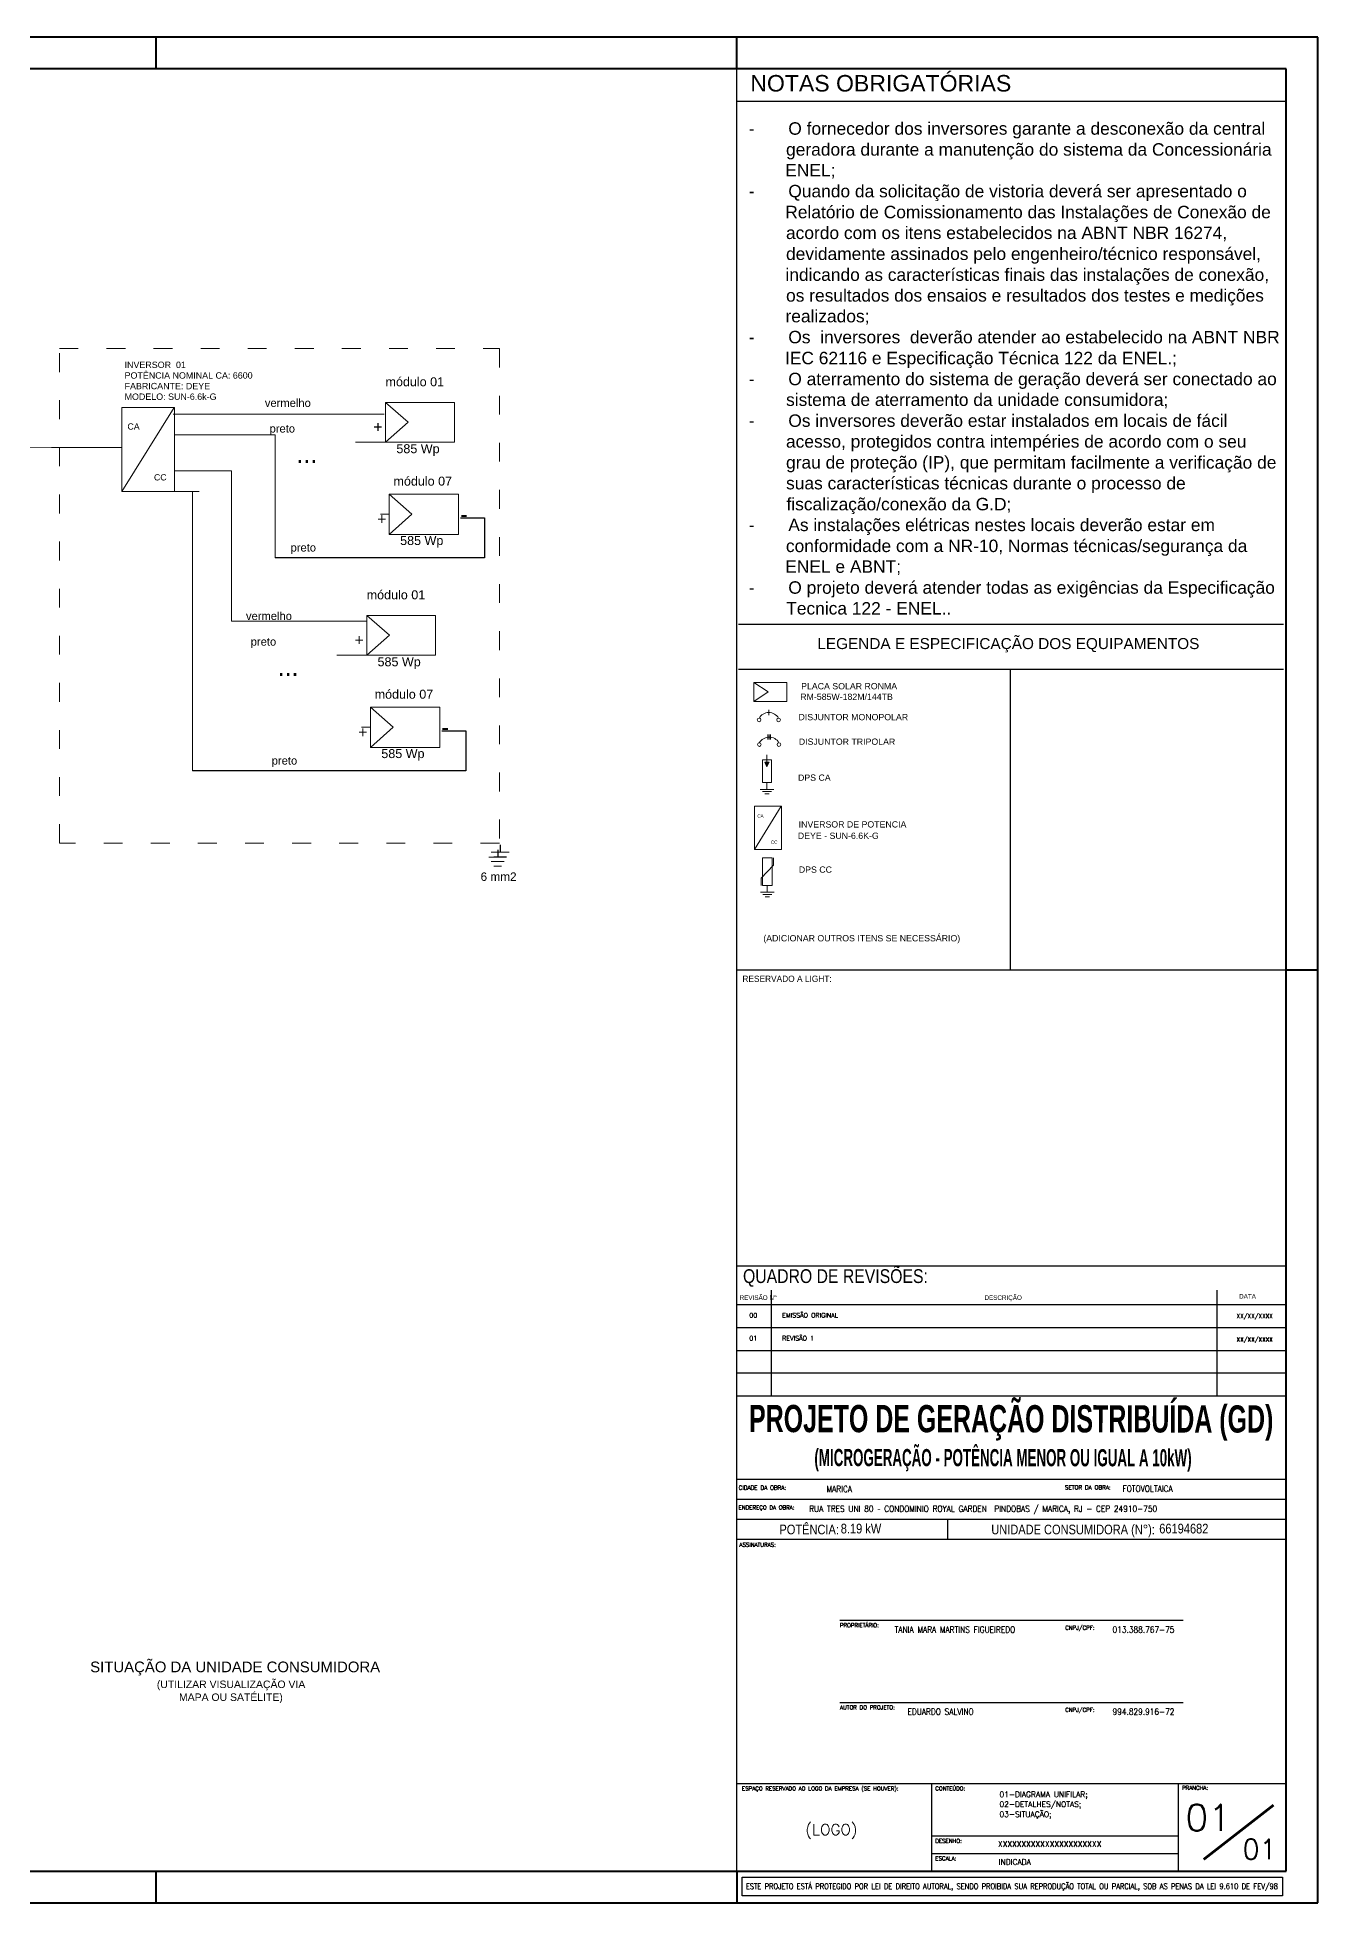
# Model space of a CAD drawing. Header units: metres. Extents: x 95 to 20660, y -9458 to 7254.
# Drawn here: x 528 to 936, y -8045 to -7451 of the extents above; entities that cross this region are included whole.
import ezdxf
from ezdxf.enums import TextEntityAlignment as Align

# ---------------------------------------------------------------- set-up
doc = ezdxf.new("R2010")
doc.units = ezdxf.units.M
doc.linetypes.add('ACAD_ISO03W100', pattern=[30, 12, -18])
doc.layers.get('0').update_dxf_attribs({"color": 4, "lineweight": 18})
for name, color, linetype, lineweight in [('CARIMBO EXT', 140, 'Continuous', 30), ('CARIMBO INT', 140, 'Continuous', 25), ('DETALHES_CTR25', 7, 'Continuous', 13), ('LINHA DE CHAMADA', 1, 'Continuous', 18), ('PDF_Text', 7, 'Continuous', 15), ('PDF_UNIFILAR', 7, 'Continuous', 15), ('PRANCHA EXT', 7, 'Continuous', 40), ('PRANCHA INT', 7, 'Continuous', 40), ('SIMBOLO', 1, 'Continuous', 18), ('TEXTO CAR1', 7, 'Continuous', 25), ('TEXTO CAR2', 7, 'Continuous', 18), ('TXT-02', 7, 'Continuous', 20), ('TXT-05', 7, 'Continuous', 20), ('WY-ELE-DIAGRAMA', 2, 'Continuous', 18), ('WY-ELE-DIAGRAMAS-TEXTO', 2, 'Continuous', 18)]:
    doc.layers.add(name, color=color, linetype=linetype, lineweight=lineweight)
doc.layers.add('PDF_DIAGRAMA', color=92, linetype='Continuous', lineweight=15, true_color=0x00dd00)
doc.styles.add('arial', font='arial.ttf')
doc.styles.add('MtXpl_Swis721_Cn_BT', font='swissc.ttf')
doc.styles.add('PDF Arial', font='arial.ttf')
doc.styles.add('ROMANS', font='romans.shx', dxfattribs={"width": 0.87})
doc.styles.add('SANSSERIFBOLD', font='sasb____.pfb', dxfattribs={"width": 2})
doc.styles.add('STANDARD-0.1', font='arial.ttf', dxfattribs={"height": 0.1})
doc.styles.add('Style-Arial', font='arial.ttf')
doc.styles.add('TECNICO', font='')
doc.styles.get('TECNICO').set_extended_font_data('Dauphin')

msp = doc.modelspace()

# ---------------------------------------------------------------- hatches: boundary and pattern name
at = {"lineweight": 9}
msp.add_hatch(color=7, dxfattribs=at).paths.add_polyline_path([(759.47, -7681.61), (760.91, -7681.61), (760.19, -7683.05)])

# ---------------------------------------------------------------- linework, layer by layer
at = {"color": 7, "lineweight": 20}
for p, q in [((603.56, -7577.39), (571.48, -7577.39)), ((603.56, -7616.5), (603.56, -7577.39)), ((638.69, -7579.71), (629.17, -7579.71)), ((571.48, -7588.79), (589.67, -7588.79)), ((589.67, -7588.79), (589.67, -7633.08)), ((571.48, -7595.37), (579.34, -7595.37)), ((577.22, -7684.34), (577.22, -7595.37)), ((589.67, -7633.08), (589.67, -7636.72)), ((589.67, -7636.72), (632.69, -7636.72)), ((632.69, -7647.56), (623.17, -7647.56))]:
    msp.add_line(p, q, dxfattribs=at)
at = {"color": 7, "lineweight": 9}
for p in [(755.97, -7656.2), (755.97, -7662.22)]:
    msp.add_line(p, (760.56, -7659.21), dxfattribs=at)
at = {"color": 7, "linetype": 'Continuous', "lineweight": 9}
for p, q in [((760.19, -7682.08), (760.19, -7679.2)), ((758.03, -7690.25), (762.35, -7690.25)), ((758.75, -7690.97), (761.63, -7690.97)), ((759.47, -7691.69), (760.91, -7691.69)), ((760.19, -7690.25), (760.19, -7688.09)), ((760.29, -7723.01), (760.29, -7720.85)), ((758.13, -7723.01), (762.45, -7723.01)), ((758.85, -7723.73), (761.73, -7723.73)), ((759.57, -7724.45), (761.01, -7724.45))]:
    msp.add_line(p, q, dxfattribs=at)
at = {"color": 7, "linetype": 'ACAD_ISO03W100', "lineweight": 9, "ltscale": 0.5}
msp.add_lwpolyline([(674.96, -7707.35), (534.82, -7707.35), (534.82, -7549.89), (674.96, -7549.89)], close=True, dxfattribs=at)
at = {"color": 7, "lineweight": 9}
for points in [[(660.65, -7579.71), (660.65, -7567), (638.69, -7567), (638.69, -7579.71)], [(661.96, -7609.05), (661.96, -7596.24), (639.9, -7596.24), (639.9, -7609.05)], [(654.65, -7647.56), (654.65, -7634.85), (632.69, -7634.85), (632.69, -7647.56)], [(755.97, -7656.2), (755.97, -7662.22), (766.54, -7662.22), (766.54, -7656.2)], [(655.96, -7676.89), (655.96, -7664.08), (633.89, -7664.08), (633.89, -7676.89)]]:
    msp.add_lwpolyline(points, close=True, dxfattribs=at)
for points in [[(638.69, -7579.71), (645.91, -7573.31), (638.69, -7567)], [(639.9, -7609.05), (647.12, -7602.64), (639.9, -7596.24)], [(632.69, -7647.56), (639.91, -7641.15), (632.69, -7634.85)], [(633.89, -7676.89), (641.11, -7670.48), (633.89, -7664.08)]]:
    msp.add_lwpolyline(points, dxfattribs=at)
at = {"color": 7, "linetype": 'Continuous', "lineweight": 9}
for points in [[(758.75, -7688.09), (758.75, -7680.89), (761.63, -7680.89), (761.63, -7688.09)], [(759.47, -7681.61), (760.91, -7681.61), (760.19, -7683.05)]]:
    msp.add_lwpolyline(points, close=True, dxfattribs=at)
for centre in [(757.67, -7668.14), (763.9, -7668.14), (757.76, -7675.96), (763.99, -7675.96)]:
    msp.add_circle(centre, 0.584, dxfattribs=at)
at = {"color": 7, "lineweight": 9}
for centre in [(760.8, -7669.36), (760.89, -7677.17)]:
    msp.add_arc(centre, 3.58, 30.11933, 151.34184, dxfattribs=at)
at = {"layer": 'CARIMBO EXT', "color": 7}
for p, q in [((750.61, -8034.76), (750.61, -7460.76)), ((750.61, -7471.15), (925.61, -7471.15)), ((751.11, -7637.69), (924.74, -7637.69)), ((751.11, -7651.95), (924.74, -7651.95)), ((837.63, -7651.95), (837.63, -7747.76)), ((750.61, -7747.76), (925.61, -7747.76)), ((750.61, -7841.92), (925.61, -7841.92)), ((761.57, -7849.71), (761.57, -7883.49)), ((903.53, -7849.71), (903.53, -7883.49)), ((750.61, -7854.26), (925.61, -7854.26)), ((750.61, -7861.57), (925.61, -7861.57)), ((750.61, -7868.88), (925.61, -7868.88)), ((925.61, -7876.18), (750.61, -7876.18)), ((925.61, -7883.49), (750.61, -7883.49)), ((925.61, -7910.02), (750.61, -7910.02)), ((925.61, -7916.37), (750.61, -7916.37)), ((925.61, -7922.71), (750.61, -7922.71)), ((817.68, -7922.71), (817.68, -7929.06)), ((925.61, -7929.06), (750.61, -7929.06)), ((925.61, -8006.94), (750.61, -8006.94)), ((812.6, -8006.94), (812.6, -8034.72)), ((891.17, -8006.94), (891.17, -8034.72)), ((891.17, -8023.61), (812.6, -8023.61)), ((891.17, -8029.17), (812.6, -8029.17))]:
    msp.add_line(p, q, dxfattribs=at)
msp.add_lwpolyline([(752.28, -8042.56), (752.28, -8036.63), (924.36, -8036.63), (924.36, -8042.56)], close=True, dxfattribs=at)
at = {"layer": 'CARIMBO INT', "color": 7}
for p, q in [((892.79, -7954.93), (783.43, -7954.93)), ((892.79, -7981.08), (783.43, -7981.08))]:
    msp.add_line(p, q, dxfattribs=at)
at = {"layer": 'LINHA DE CHAMADA', "color": 7, "lineweight": 9}
for p, q in [((571.03, -7570.72), (638.25, -7570.8)), ((490.58, -7581.46), (537.48, -7581.43)), ((532.25, -7581.41), (554.7, -7581.41))]:
    msp.add_line(p, q, dxfattribs=at)
for points in [[(637.05, -7602.64), (639.9, -7602.64)], [(631.05, -7670.48), (633.89, -7670.48)]]:
    msp.add_lwpolyline(points, dxfattribs=at)
at = {"layer": 'PDF_DIAGRAMA', "color": 7, "lineweight": 0}
for points in [[(671.57, -7711.8), (677.27, -7711.8)], [(672.39, -7710.27), (678.08, -7710.27)], [(672.39, -7713.22), (676.45, -7713.22)], [(673.2, -7711.69), (677.27, -7711.69)], [(673.2, -7714.74), (675.64, -7714.74)], [(674.01, -7713.22), (676.45, -7713.22)]]:
    msp.add_lwpolyline(points, dxfattribs=at)
at = {"layer": 'PDF_UNIFILAR', "color": 7, "lineweight": 25}
for points in [[(662.62, -7603.74), (670.25, -7603.74), (670.25, -7616.5), (603.56, -7616.5), (603.56, -7616.5), (603.56, -7616.5)], [(656.62, -7671.59), (664.25, -7671.59), (664.25, -7684.34), (577.22, -7684.34), (577.22, -7684.34), (577.22, -7684.34)], [(674.42, -7709.46), (674.42, -7711.8)], [(675.23, -7707.93), (675.23, -7710.27)]]:
    msp.add_lwpolyline(points, dxfattribs=at)
at = {"layer": 'PRANCHA EXT'}
for p, q in [((935.61, -7450.76), (94.61, -7450.76)), ((94.61, -8044.76), (935.61, -8044.76))]:
    msp.add_line(p, q, dxfattribs=at)
at = {"layer": 'PRANCHA EXT', "color": 7}
msp.add_line((935.61, -8044.76), (935.61, -7450.76), dxfattribs=at)
at = {"layer": 'PRANCHA INT'}
for p, q in [((565.61, -7460.76), (565.61, -7450.76)), ((925.61, -7460.76), (119.61, -7460.76)), ((119.61, -8034.76), (925.61, -8034.76)), ((565.61, -8044.76), (565.61, -8034.76))]:
    msp.add_line(p, q, dxfattribs=at)
at = {"layer": 'PRANCHA INT', "color": 7}
for p, q in [((750.61, -7460.76), (750.61, -7450.76)), ((925.61, -8034.76), (925.61, -7460.76)), ((925.61, -7747.76), (935.61, -7747.76)), ((750.61, -8034.76), (750.61, -8044.76))]:
    msp.add_line(p, q, dxfattribs=at)
at = {"layer": 'SIMBOLO', "color": 7, "lineweight": 9}
msp.add_line((762.24, -7714.37), (758.35, -7718.57), dxfattribs=at)
at = {"layer": 'SIMBOLO', "color": 7, "linetype": 'ByBlock', "lineweight": 9}
for p, q in [((758.77, -7720.85), (758.77, -7712.09)), ((758.77, -7712.09), (761.82, -7712.09)), ((761.82, -7712.09), (761.82, -7720.85)), ((762.24, -7714.37), (762.24, -7712.09)), ((758.35, -7720.85), (758.35, -7718.57)), ((758.77, -7720.85), (761.82, -7720.85))]:
    msp.add_line(p, q, dxfattribs=at)
at = {"layer": 'TEXTO CAR2', "color": 7, "const_width": 0.847}
msp.add_lwpolyline([(899.29, -8030.99), (921.55, -8013.68)], dxfattribs=at)
at = {"layer": 'WY-ELE-DIAGRAMA', "color": 7, "lineweight": 9}
for p, q in [((554.7, -7595.37), (571.35, -7568.66)), ((760.79, -7664.97), (760.79, -7666.57)), ((760.45, -7672.79), (760.45, -7674.39)), ((760.87, -7672.79), (760.87, -7674.39)), ((761.3, -7672.79), (761.3, -7674.39)), ((756.19, -7709.36), (764.75, -7695.62))]:
    msp.add_line(p, q, dxfattribs=at)
for points in [[(554.7, -7568.66), (571.48, -7568.66), (571.48, -7595.37), (554.7, -7595.37)], [(756.19, -7695.62), (764.81, -7695.62), (764.81, -7709.36), (756.19, -7709.36)]]:
    msp.add_lwpolyline(points, close=True, dxfattribs=at)

# ---------------------------------------------------------------- texts
at = {"layer": 'DETALHES_CTR25', "color": 7, "style": 'SANSSERIFBOLD'}
for s, height, rotation, width, p, p2 in [('PROJETO DE GERAÇÃO DISTRIBUÍDA (GD)', 8.6845, 359.94912, 0.667616, (754.47, -7894.92), (921.49, -7895.07)), ('(MICROGERAÇÃO - POTÊNCIA MENOR OU IGUAL A 10kW)', 5.4712, 359.95544, 0.567303, (775.3, -7905.74), (895.46, -7905.83))]:
    msp.add_text(s, height=height, rotation=rotation, dxfattribs=dict(at, width=width)).set_placement(p, p2, align=Align.FIT)
at = {"layer": 'PDF_Text', "color": 7, "attachment_point": 7, "style": 'PDF Arial'}
for s, insert, char_height in [('+', (634.83, -7576.59), 3.58), ('...', (610.32, -7586.28), 5.72), ('+', (636.03, -7605.93), 3.58), ('-', (662.49, -7605.17), 5.15), ('+', (628.83, -7644.44), 3.58), ('...', (604.32, -7654.12), 5.72), ('+', (630.03, -7673.77), 3.58), ('-', (656.49, -7673.02), 5.15)]:
    msp.add_mtext(s, dxfattribs=dict(at, insert=insert, char_height=char_height))
at = {"layer": 'TEXTO CAR1', "color": 7, "lineweight": 9, "style": 'Style-Arial'}
for s, height, p in [('NOTAS OBRIGATÓRIAS', 5.25, (754.89, -7468.02)), ('LEGENDA E ESPECIFICAÇÃO DOS EQUIPAMENTOS', 3.5, (776.22, -7645.57)), ('PLACA SOLAR RONMA', 2, (771.07, -7658.39)), ('RM-585W-182M/144TB', 2, (770.79, -7661.75)), ('DISJUNTOR MONOPOLAR', 2, (770.24, -7668.23)), ('DISJUNTOR TRIPOLAR', 2, (770.33, -7676.05)), ('DPS CA', 2, (770.08, -7687.51)), ('DEYE - SUN-6.6K-G', 2, (770.02, -7706.01)), ('INVERSOR DE POTENCIA', 2, (770.29, -7702.39)), ('DPS CC ', 2, (770.34, -7716.79)), ('(ADICIONAR OUTROS ITENS SE NECESSÁRIO)', 2, (759.03, -7738.65))]:
    msp.add_text(s, height=height, dxfattribs=at).set_placement(p)
at = {"layer": 'TEXTO CAR1', "color": 7, "lineweight": 20, "style": 'arial'}
for s, p in [('-       O fornecedor dos inversores garante a desconexão da central', (754.39, -7481.78)), ('geradora durante a manutenção do sistema da Concessionária', (766.27, -7488.45)), ('ENEL;', (766.01, -7495.05)), ('-       Quando da solicitação de vistoria deverá ser apresentado o', (754.39, -7501.72)), ('Relatório de Comissionamento das Instalações de Conexão de', (766.02, -7508.38)), ('acordo com os itens estabelecidos na ABNT NBR 16274,', (766.25, -7515)), ('devidamente assinados pelo engenheiro/técnico responsável,', (766.26, -7521.67)), ('indicando as características finais das instalações de conexão,', (766.08, -7528.33)), ('os resultados dos ensaios e resultados dos testes e medições', (766.27, -7534.93)), ('realizados;', (766.09, -7541.53)), ('-       Os  inversores  deverão atender ao estabelecido na ABNT NBR', (754.39, -7548.2)), ('IEC 62116 e Especificação Técnica 122 da ENEL.;', (765.93, -7554.87)), ('-       O aterramento do sistema de geração deverá ser conectado ao', (754.39, -7561.54)), ('sistema de aterramento da unidade consumidora;', (766.28, -7568.14)), ('-       Os inversores deverão estar instalados em locais de fácil', (754.39, -7574.81)), ('acesso, protegidos contra intempéries de acordo com o seu', (766.25, -7581.43)), ('grau de proteção (IP), que permitam facilmente a verificação de', (766.27, -7588.1)), ('suas características técnicas durante o processo de', (766.28, -7594.72)), ('fiscalização/conexão da G.D;', (766.4, -7601.39)), ('-       As instalações elétricas nestes locais deverão estar em', (754.39, -7608.01)), ('conformidade com a NR-10, Normas técnicas/segurança da', (766.23, -7614.68)), ('ENEL e ABNT;', (766.01, -7621.28)), ('-       O projeto deverá atender todas as exigências da Especificação', (754.39, -7627.95)), ('Tecnica 122 - ENEL..', (766.32, -7634.57))]:
    msp.add_text(s, height=3.96, dxfattribs=at).set_placement(p)
at = {"layer": 'TEXTO CAR1', "color": 7}
for s, height, style, p in [('RESERVADO A LIGHT:', 1.9842, 'TECNICO', (752.36, -7751.55)), ('CIDADE DA OBRA:', 1.3029, 'ROMANS', (751.18, -7913.27)), ('SETOR DA OBRA:', 1.3029, 'ROMANS', (855.1, -7913.17)), ('ENDEREÇO DA OBRA:', 1.2699, 'ROMANS', (751.16, -7919.54)), ('ASSINATURAS:', 1.2699, 'ROMANS', (751.42, -7931.42)), ('PROPRIETÁRIO:', 1.2699, 'ROMANS', (783.43, -7957.06)), ('    CNPJ/CPF: ', 1.2699, 'ROMANS', (851.4, -7957.84)), ('AUTOR DO PROJETO:', 1.2699, 'ROMANS', (783.43, -7983.21)), ('    CNPJ/CPF: ', 1.2699, 'ROMANS', (851.4, -7984)), ('ESPAÇO RESERVADO AO LOGO DA EMPRESA (SE HOUVER):', 1.2699, 'ROMANS', (752.22, -8009.04)), ('CONTEÚDO:', 1.27, 'ROMANS', (813.81, -8009.02)), ('PRANCHA:', 1.27, 'ROMANS', (892.4, -8008.82)), ('DESENHO:', 1.27, 'ROMANS', (813.81, -8025.75)), ('ESCALA:', 1.27, 'ROMANS', (813.81, -8031.3))]:
    msp.add_text(s, height=height, dxfattribs=dict(at, style=style)).set_placement(p)
at = {"layer": 'TEXTO CAR1', "lineweight": 9, "style": 'Style-Arial'}
for s, height, p in [('SITUAÇÃO DA UNIDADE CONSUMIDORA', 3.4, (544.62, -7971.38)), ('(UTILIZAR VISUALIZAÇÃO VIA', 2.38, (565.85, -7976.41)), ('MAPA OU SATÉLITE)', 2.38, (572.91, -7980.51))]:
    msp.add_text(s, height=height, dxfattribs=at).set_placement(p)
at = {"layer": 'TEXTO CAR2', "color": 6, "style": 'ROMANS', "width": 0.87}
for s, height, p in [('MARICA', 1.984, (779.16, -7914.03)), ('FOTOVOLTAICA', 1.9842, (873.44, -7913.93)), (' RUA TRES UNI 80 – CONDOMINIO ROYAL GARDEN  PINDOBAS / MARICA, RJ - CEP 24910-750', 1.9842, (772.44, -7920.33)), ('TANIA MARA MARTINS FIGUEIREDO', 1.9842, (800.86, -7958.78)), ('013.388.767-75', 1.9842, (870.28, -7958.78)), ('EDUARDO SALVINO', 1.9842, (804.94, -7984.93)), ('994.829.916-72', 1.9842, (870.28, -7984.93))]:
    msp.add_text(s, height=height, dxfattribs=at).set_placement(p)
at = {"layer": 'TEXTO CAR2', "color": 7, "style": 'ROMANS'}
for s, height, p in [('01-DIAGRAMA UNIFILAR;', 1.7461, (834.26, -8011.15)), ('02-DETALHES/NOTAS;', 1.7461, (834.26, -8014.27)), ('03-SITUAÇÃO;', 1.7461, (834.26, -8017.48)), ('INDICADA', 1.746, (834, -8032.66))]:
    msp.add_text(s, height=height, dxfattribs=at).set_placement(p)
for height, p in [(8.466, (900.74, -8021.91)), (6.349, (917.1, -8030.92))]:
    msp.add_text('01', height=height, dxfattribs=at).set_placement(p, align=Align.CENTER)
at = {"layer": 'TEXTO CAR2', "color": 6, "style": 'ROMANS'}
msp.add_text('(LOGO)', height=3.527, dxfattribs=at).set_placement((789.04, -8023.26), align=Align.RIGHT)
msp.add_text('XXXXXXXXXXXXXXXXXXXXXX', height=1.7461, dxfattribs=at).set_placement((833.78, -8026.97))
at = {"layer": 'TEXTO CAR2', "color": 7, "style": 'ROMANS', "width": 0.76481}
msp.add_text('ESTE PROJETO ESTÁ PROTEGIDO POR LEI DE DIREITO AUTORAL, SENDO PROIBIDA SUA REPRODUÇÃO TOTAL OU PARCIAL, SOB AS PENAS DA LEI 9.610 DE FEV/98', height=1.74608, dxfattribs=at).set_placement((753.47, -8040.41), (922.94, -8040.41), align=Align.FIT)
at = {"layer": 'TXT-02', "color": 6, "style": 'ROMANS'}
for s, height, p in [('00', 1.462, (754.56, -7858.45)), ('EMISSÃO ORIGINAL', 1.4617, (765.04, -7858.45)), ('XX/XX/XXXX', 1.32, (909.78, -7858.58)), ('01', 1.462, (754.56, -7865.76)), ('REVISÃO 1', 1.462, (765.04, -7865.76)), ('XX/XX/XXXX', 1.32, (909.78, -7866.08))]:
    msp.add_text(s, height=height, dxfattribs=at).set_placement(p)
at = {"layer": 'TXT-02', "color": 6, "lineweight": 9}
for s, insert, char_height, width, attachment_point, style in [('INVERSOR  01\\PPOTÊNCIA NOMINAL CA: 6600\\PFABRICANTE: DEYE\\PMODELO: SUN-6.6k-G', (555.58, -7554.04), 2.0286, 58.7349, 1, 'STANDARD-0.1'), ('585 Wp', (643.35, -7613.3), 2.86, 19.2449, 7, 'PDF Arial')]:
    msp.add_mtext(s, dxfattribs=dict(at, insert=insert, char_height=char_height, width=width, attachment_point=attachment_point, style=style))
at = {"layer": 'TXT-02', "color": 6, "lineweight": 9, "char_height": 2.86, "attachment_point": 7, "style": 'PDF Arial'}
for s, insert in [('módulo 01', (638.69, -7561.92)), ('585 Wp', (642.15, -7584.06)), ('módulo 07', (641.23, -7593.56)), ('módulo 01', (632.69, -7629.76)), ('585 Wp', (636.15, -7651.91)), ('módulo 07', (635.23, -7661.41)), ('585 Wp', (637.35, -7681.14))]:
    msp.add_mtext(s, dxfattribs=dict(at, insert=insert))
at = {"layer": 'TXT-02', "color": 7, "char_height": 2.548, "attachment_point": 7, "style": 'PDF Arial'}
for s, insert in [('vermelho', (600.26, -7568.49)), ('preto', (601.76, -7577.39)), ('preto', (608.45, -7615.28)), ('vermelho', (594.25, -7636.34)), ('preto', (595.76, -7645.24)), ('preto', (602.45, -7683.12))]:
    msp.add_mtext(s, dxfattribs=dict(at, insert=insert))
at = {"layer": 'TXT-02', "color": 7, "lineweight": 9, "char_height": 1.999, "width": 87.969, "attachment_point": 1, "style": 'STANDARD-0.1'}
for s, insert in [('CA', (556.5, -7573.7)), ('CC', (564.94, -7589.88))]:
    msp.add_mtext(s, dxfattribs=dict(at, insert=insert))
at = {"layer": 'TXT-02', "color": 6, "insert": (668.97, -7719.42), "char_height": 2.689, "attachment_point": 7, "style": 'PDF Arial'}
msp.add_mtext('6 mm2', dxfattribs=at)
at = {"layer": 'TXT-02', "color": 7, "char_height": 1.4617, "width": 191.043, "attachment_point": 1}
for s, insert in [('\\fSwis721 Cn BT|b0|i0|c0|p34;REVISÃO N°', (751.49, -7851.36)), ('\\fSwis721 Cn BT|b0|i0|c0|p34;DESCRIÇÃO', (829.47, -7851.36)), ('\\fSwis721 Cn BT|b0|i0|c0|p34;DATA', (910.59, -7850.96))]:
    msp.add_mtext(s, dxfattribs=dict(at, insert=insert))
at = {"layer": 'TXT-05', "color": 7, "lineweight": 20, "style": 'MtXpl_Swis721_Cn_BT'}
for s, height, p in [('POTÊNCIA:', 3.07, (764.16, -7927.46)), ('UNIDADE CONSUMIDORA (N°): ', 3.0696, (831.65, -7927.46))]:
    msp.add_text(s, height=height, dxfattribs=at).set_placement(p)
at = {"layer": 'TXT-05', "color": 6, "lineweight": 20, "style": 'MtXpl_Swis721_Cn_BT'}
for s, p in [('8.19 kW', (783.7, -7927.17)), (' 66194682', (884.16, -7927.17))]:
    msp.add_text(s, height=3.07, dxfattribs=at).set_placement(p)
at = {"layer": 'TXT-05', "color": 7, "insert": (752.56, -7843.05), "char_height": 4.3851, "width": 191.043, "attachment_point": 1}
msp.add_mtext('{\\fSwis721 Cn BT|b0|i0|c0|p34;QUADRO DE REVISÕES:}', dxfattribs=at)
at = {"layer": 'WY-ELE-DIAGRAMAS-TEXTO', "color": 7, "lineweight": 9, "char_height": 1.028, "width": 45.2412, "attachment_point": 1, "style": 'STANDARD-0.1'}
for s, insert in [('CA', (757.11, -7698.21)), ('CC', (761.45, -7706.53))]:
    msp.add_mtext(s, dxfattribs=dict(at, insert=insert))

doc.saveas('drawing.dxf')
